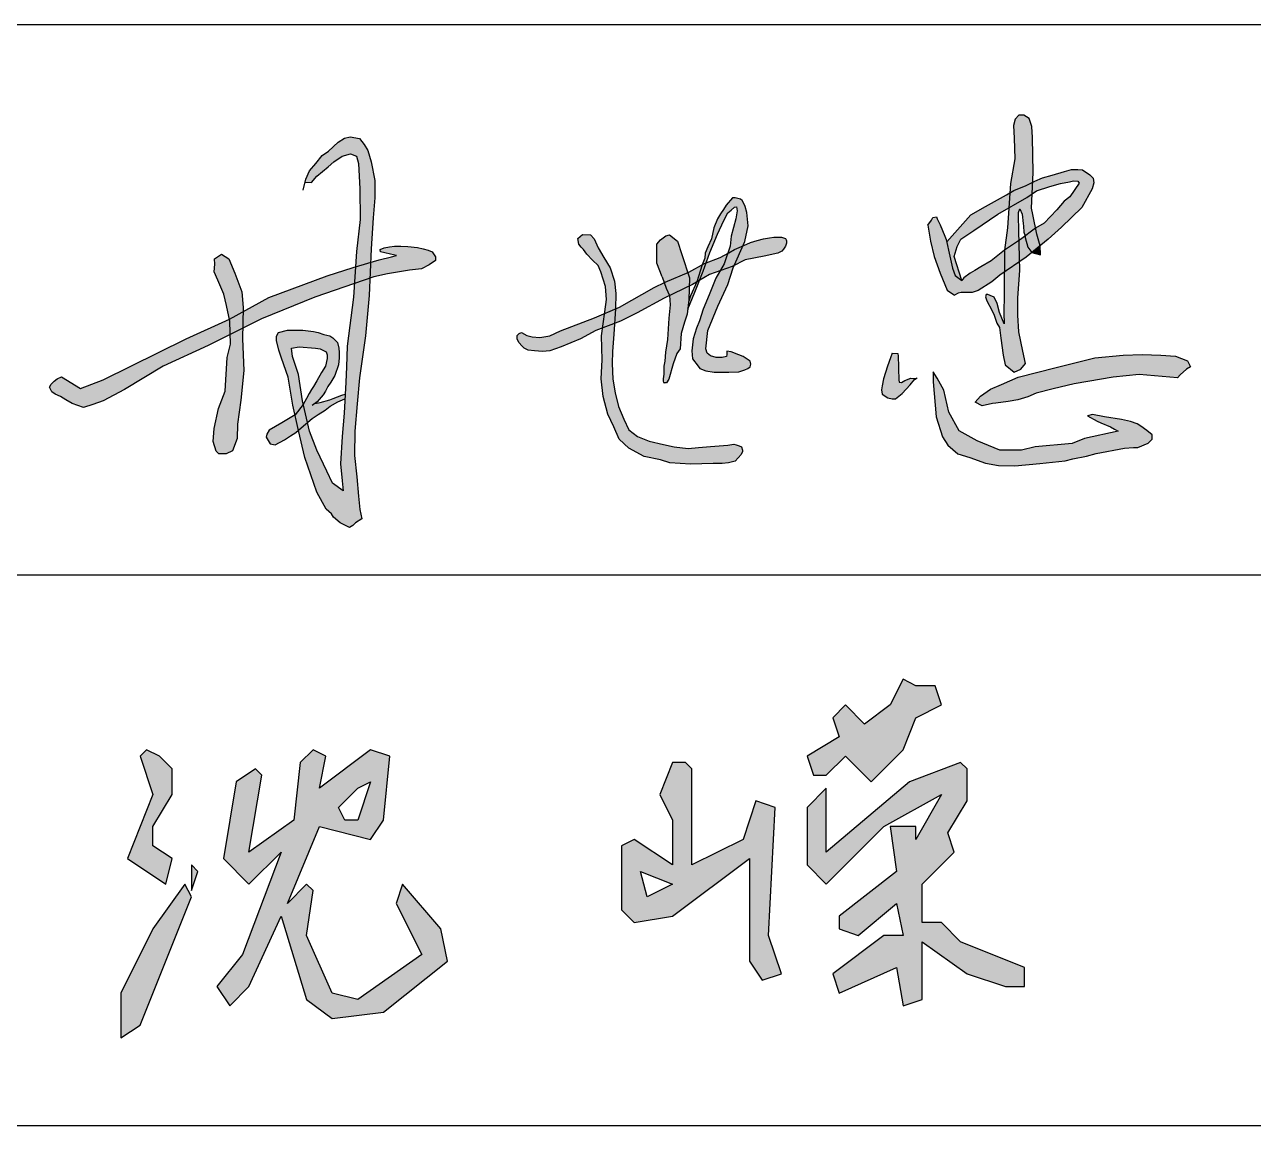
# Model space of a CAD drawing. Header units: millimetres. Extents: x 865974 to 875117, y 40174 to 44891.
# Drawn here: x 869482.63 to 869497.15, y 40213.08 to 40226.08 of the extents above; entities that cross this region are included whole.
import ezdxf

# ---------------------------------------------------------------- set-up
doc = ezdxf.new("R2010")
doc.units = ezdxf.units.MM
doc.header["$LTSCALE"] = 1000
doc.header["$MEASUREMENT"] = 0
doc.layers.add('HATCH', color=8, linetype='Continuous')

msp = doc.modelspace()

# ---------------------------------------------------------------- hatches: boundary and pattern name
at = {"linetype": 'Continuous'}
h = msp.add_hatch(color=256, dxfattribs=at)
h.paths.add_polyline_path([(869491.195, 40216.229), (869491.195, 40215.019), (869491.346, 40214.793), (869491.573, 40214.868), (869491.421, 40215.322), (869491.497, 40216.834), (869491.27, 40216.91), (869491.119, 40216.456), (869490.514, 40216.154), (869490.514, 40217.288), (869490.438, 40217.364), (869490.287, 40217.364), (869490.136, 40216.986), (869490.287, 40216.683), (869490.287, 40216.154), (869489.833, 40216.456), (869489.682, 40216.381), (869489.682, 40215.624), (869489.833, 40215.473), (869490.287, 40215.549)])
h.paths.add_polyline_path([(869490.287, 40215.927), (869489.985, 40215.776), (869489.909, 40216.078)], flags=16)
h.paths.add_polyline_path([(869493.01, 40217.515), (869493.161, 40217.893), (869493.463, 40218.044), (869493.388, 40218.271), (869493.161, 40218.271), (869493.01, 40218.347), (869492.858, 40218.044), (869492.556, 40217.818), (869492.329, 40218.044), (869492.178, 40217.893), (869492.253, 40217.666), (869491.875, 40217.439), (869491.951, 40217.213), (869492.102, 40217.213), (869492.329, 40217.439), (869492.631, 40217.137)])
h.paths.add_polyline_path([(869493.766, 40216.91), (869493.766, 40217.288), (869493.69, 40217.364), (869493.085, 40217.137), (869492.102, 40216.305), (869492.102, 40217.061), (869491.875, 40216.834), (869491.875, 40216.154), (869492.102, 40215.927), (869492.783, 40216.608), (869493.463, 40216.986), (869493.161, 40216.456), (869493.161, 40216.608), (869492.858, 40216.608), (869492.934, 40216.078), (869492.253, 40215.549), (869492.253, 40215.398), (869492.48, 40215.322), (869492.934, 40215.7), (869493.01, 40215.322), (869492.783, 40215.322), (869492.178, 40214.868), (869492.253, 40214.641), (869492.934, 40214.944), (869493.01, 40214.49), (869493.236, 40214.566), (869493.236, 40215.246), (869493.766, 40214.868), (869494.22, 40214.717), (869494.446, 40214.717), (869494.446, 40214.944), (869493.69, 40215.246), (869493.463, 40215.473), (869493.236, 40215.473), (869493.236, 40215.927), (869493.615, 40216.305), (869493.539, 40216.532)])
h = msp.add_hatch(color=256, dxfattribs=at)
h.paths.add_polyline_path([(869484.147, 40216.381), (869484.147, 40216.608), (869484.374, 40216.986), (869484.374, 40217.288), (869484.223, 40217.439), (869484.071, 40217.515), (869483.996, 40217.439), (869484.147, 40216.986), (869483.845, 40216.229), (869484.298, 40215.927), (869484.374, 40216.229)])
h.paths.add_polyline_path([(869484.676, 40216.078), (869484.601, 40216.154), (869484.601, 40215.851)])
h.paths.add_polyline_path([(869484.601, 40215.776), (869484.525, 40215.927), (869484.147, 40215.398), (869483.769, 40214.641), (869483.769, 40214.112), (869483.996, 40214.263)])
h.paths.add_polyline_path([(869486.113, 40216.608), (869486.718, 40216.456), (869486.87, 40216.683), (869486.945, 40217.439), (869486.718, 40217.515), (869486.113, 40217.061), (869486.189, 40217.439), (869486.038, 40217.515), (869485.886, 40217.364), (869485.811, 40216.683), (869485.281, 40216.305), (869485.433, 40217.213), (869485.357, 40217.288), (869485.13, 40217.137), (869484.979, 40216.229), (869485.281, 40215.927), (869485.66, 40216.305), (869485.206, 40215.095), (869484.903, 40214.717), (869485.055, 40214.49), (869485.281, 40214.717), (869485.66, 40215.549), (869485.962, 40214.566), (869486.265, 40214.339), (869486.87, 40214.414), (869487.626, 40215.019), (869487.55, 40215.398), (869487.096, 40215.927), (869487.021, 40215.7), (869487.323, 40215.095), (869486.567, 40214.566), (869486.265, 40214.641), (869485.962, 40215.322), (869486.038, 40215.851), (869485.962, 40215.927), (869485.735, 40215.7)])
h.paths.add_polyline_path([(869486.34, 40216.834), (869486.567, 40217.061), (869486.718, 40217.137), (869486.567, 40216.683), (869486.416, 40216.683)], flags=16)
at = {"layer": 'HATCH'}
for points in [[(869494.54, 40224.746), (869494.53, 40224.876), (869494.498, 40224.967), (869494.435, 40225.009), (869494.376, 40225.009), (869494.334, 40224.963), (869494.316, 40224.886), (869494.323, 40224.736), (869494.33, 40224.494), (869494.281, 40224.203), (869494.273, 40224.092), (869494.319, 40224.119), (869494.463, 40224.178), (869494.542, 40224.215), (869494.547, 40224.332)], [(869486.748, 40223.797), (869486.77, 40224.032), (869486.767, 40224.238), (869486.727, 40224.457), (869486.684, 40224.593), (869486.644, 40224.663), (869486.588, 40224.732), (869486.476, 40224.753), (869486.412, 40224.735), (869486.337, 40224.689), (869486.222, 40224.583), (869486.145, 40224.532), (869486.072, 40224.438), (869485.998, 40224.35), (869485.955, 40224.254), (869485.946, 40224.219), (869486.02, 40224.212), (869486.084, 40224.286), (869486.216, 40224.397), (869486.283, 40224.458), (869486.384, 40224.525), (869486.482, 40224.552), (869486.55, 40224.525), (869486.577, 40224.438), (869486.59, 40224.138), (869486.597, 40223.777), (869486.553, 40223.399), (869486.541, 40223.218), (869486.718, 40223.269), (869486.724, 40223.428)], [(869495.255, 40224.263), (869495.216, 40224.305), (869495.128, 40224.363), (869495.076, 40224.368), (869494.999, 40224.365), (869494.918, 40224.343), (869494.772, 40224.299), (869494.658, 40224.267), (869494.568, 40224.228), (869494.542, 40224.215), (869494.535, 40224.078), (869494.588, 40224.113), (869494.744, 40224.166), (869494.87, 40224.2), (869494.977, 40224.222), (869495.024, 40224.231), (869495.073, 40224.229), (869495.089, 40224.204), (869494.979, 40224.044), (869494.912, 40223.994), (869494.825, 40223.891), (869494.676, 40223.733), (869494.576, 40223.673), (869494.59, 40223.602), (869494.628, 40223.464), (869494.723, 40223.542), (869494.881, 40223.687), (869495.122, 40223.916), (869495.245, 40224.139), (869495.262, 40224.209)], [(869494.542, 40224.215), (869494.463, 40224.178), (869494.319, 40224.119), (869494.273, 40224.092), (869494.26, 40223.915), (869494.472, 40224.037), (869494.535, 40224.078)], [(869490.819, 40223.604), (869490.891, 40223.765), (869490.941, 40223.855), (869490.977, 40223.886), (869491.018, 40223.922), (869491.043, 40223.926), (869491.051, 40223.878), (869491.033, 40223.784), (869490.98, 40223.578), (869490.967, 40223.462), (869490.937, 40223.375), (869490.95, 40223.383), (869491.02, 40223.423), (869491.118, 40223.464), (869491.141, 40223.517), (869491.179, 40223.702), (869491.163, 40223.858), (869491.144, 40223.93), (869491.126, 40223.974), (869491.109, 40224), (869491.089, 40224.015), (869491.027, 40224.032), (869490.996, 40224.032), (869490.92, 40223.944), (869490.888, 40223.895), (869490.854, 40223.842), (869490.817, 40223.784), (869490.775, 40223.677), (869490.746, 40223.547), (869490.703, 40223.453), (869490.672, 40223.377), (869490.667, 40223.32), (869490.635, 40223.241), (869490.663, 40223.256), (869490.682, 40223.263), (869490.725, 40223.385)], [(869493.845, 40223.646), (869494.128, 40223.84), (869494.26, 40223.915), (869494.273, 40224.092), (869494.23, 40224.067), (869493.984, 40223.928), (869493.809, 40223.831), (869493.525, 40223.511), (869493.564, 40223.343), (869493.592, 40223.202), (869493.626, 40223.116), (869493.703, 40223.055), (869493.614, 40223.34), (869493.648, 40223.456), (869493.693, 40223.545)], [(869494.535, 40224.078), (869494.472, 40224.037), (869494.26, 40223.915), (869494.242, 40223.676), (869494.207, 40223.413), (869494.38, 40223.53), (869494.377, 40223.642), (869494.372, 40223.824), (869494.374, 40223.857), (869494.389, 40223.904), (869494.417, 40223.839), (869494.43, 40223.728), (869494.432, 40223.698), (869494.438, 40223.625), (869494.454, 40223.583), (869494.576, 40223.673), (869494.544, 40223.834), (869494.526, 40223.911)], [(869493.518, 40223.54), (869493.503, 40223.578), (869493.447, 40223.714), (869493.412, 40223.784), (869493.404, 40223.807), (869493.361, 40223.799), (869493.344, 40223.768), (869493.303, 40223.71), (869493.335, 40223.522), (869493.378, 40223.341), (869493.45, 40223.142), (869493.531, 40222.94), (869493.617, 40222.883), (869493.659, 40222.908), (869493.696, 40222.914), (869493.721, 40222.915), (869493.771, 40222.915), (869493.826, 40222.916), (869493.897, 40222.936), (869494.058, 40223.041), (869494.152, 40223.118), (869494.205, 40223.154), (869494.207, 40223.413), (869494.049, 40223.29), (869493.929, 40223.216), (869493.859, 40223.173), (869493.803, 40223.142), (869493.729, 40223.089), (869493.703, 40223.055), (869493.626, 40223.116), (869493.592, 40223.202), (869493.564, 40223.343)], [(869489.601, 40223.049), (869489.55, 40223.207), (869489.476, 40223.328), (869489.406, 40223.443), (869489.359, 40223.547), (869489.316, 40223.596), (869489.221, 40223.6), (869489.167, 40223.551), (869489.178, 40223.485), (869489.208, 40223.451), (869489.235, 40223.421), (869489.273, 40223.368), (869489.342, 40223.297), (869489.409, 40223.234), (869489.44, 40223.159), (869489.494, 40222.983), (869489.506, 40222.831), (869489.487, 40222.687), (869489.484, 40222.667), (869489.612, 40222.721), (869489.616, 40222.901)], [(869490.396, 40223.363), (869490.344, 40223.519), (869490.252, 40223.595), (869490.207, 40223.583), (869490.143, 40223.535), (869490.099, 40223.483), (869490.099, 40223.399), (869490.099, 40223.259), (869490.163, 40223.098), (869490.186, 40223.031), (869490.197, 40223.036), (869490.467, 40223.15)], [(869491.529, 40223.378), (869491.576, 40223.403), (869491.598, 40223.425), (869491.619, 40223.46), (869491.634, 40223.498), (869491.634, 40223.526), (869491.63, 40223.537), (869491.621, 40223.55), (869491.574, 40223.566), (869491.481, 40223.566), (869491.431, 40223.559), (869491.361, 40223.546), (869491.284, 40223.529), (869491.207, 40223.503), (869491.13, 40223.469), (869491.118, 40223.464), (869491.015, 40223.232), (869491.143, 40223.3), (869491.37, 40223.343)], [(869494.484, 40223.448), (869494.452, 40223.563), (869494.454, 40223.583), (869494.398, 40223.541), (869494.38, 40223.53), (869494.388, 40223.279), (869494.465, 40223.332), (869494.533, 40223.388)], [(869494.59, 40223.602), (869494.576, 40223.673), (869494.575, 40223.673), (869494.454, 40223.583), (869494.452, 40223.563), (869494.484, 40223.448), (869494.533, 40223.388), (869494.628, 40223.464)], [(869487.411, 40223.241), (869487.485, 40223.292), (869487.487, 40223.336), (869487.444, 40223.393), (869487.399, 40223.416), (869487.341, 40223.431), (869487.273, 40223.447), (869487.158, 40223.459), (869487.077, 40223.463), (869487.001, 40223.463), (869486.941, 40223.453), (869486.879, 40223.441), (869486.832, 40223.42), (869486.836, 40223.395), (869486.887, 40223.383), (869486.955, 40223.367), (869487.026, 40223.352), (869486.964, 40223.334), (869486.821, 40223.299), (869486.718, 40223.269), (869486.711, 40223.085), (869486.758, 40223.101), (869486.92, 40223.134), (869487.178, 40223.177), (869487.32, 40223.194)], [(869491.118, 40223.464), (869491.02, 40223.423), (869490.95, 40223.383), (869490.937, 40223.375), (869490.895, 40223.254), (869490.844, 40223.168), (869490.992, 40223.22), (869491.015, 40223.232)], [(869494.38, 40223.53), (869494.207, 40223.413), (869494.205, 40223.154), (869494.388, 40223.279)], [(869494.628, 40223.464), (869494.533, 40223.388), (869494.632, 40223.357)], [(869485.198, 40222.922), (869485.115, 40223.143), (869485.045, 40223.31), (869484.957, 40223.367), (869484.874, 40223.311), (869484.88, 40223.247), (869484.869, 40223.159), (869484.912, 40223.06), (869484.986, 40222.895), (869485.015, 40222.762), (869485.051, 40222.598), (869485.211, 40222.686), (869485.212, 40222.737)], [(869486.718, 40223.269), (869486.541, 40223.218), (869486.527, 40223.021), (869486.711, 40223.085)], [(869490.682, 40223.263), (869490.663, 40223.256), (869490.635, 40223.241), (869490.573, 40223.039), (869490.605, 40223.058), (869490.648, 40223.165)], [(869490.895, 40223.254), (869490.937, 40223.375), (869490.847, 40223.326), (869490.682, 40223.263), (869490.648, 40223.165), (869490.605, 40223.058), (869490.724, 40223.126), (869490.844, 40223.168)], [(869494.391, 40223.173), (869494.388, 40223.279), (869494.205, 40223.154), (869494.204, 40222.887), (869494.202, 40222.673), (869494.204, 40222.543), (869494.151, 40222.676), (869494.123, 40222.783), (869494.088, 40222.859), (869494.04, 40222.878), (869494.013, 40222.89), (869493.992, 40222.892), (869493.983, 40222.863), (869494, 40222.817), (869494.058, 40222.705), (869494.085, 40222.645), (869494.116, 40222.551), (869494.15, 40222.5), (869494.166, 40222.374), (869494.194, 40222.174), (869494.217, 40222.058), (869494.322, 40221.973), (869494.402, 40222.01), (869494.457, 40222.074), (869494.423, 40222.22), (869494.377, 40222.449), (869494.366, 40222.648), (869494.366, 40222.85)], [(869486.06, 40222.859), (869486.527, 40223.021), (869486.541, 40223.218), (869486.512, 40223.21), (869486.205, 40223.109), (869485.515, 40222.855), (869485.211, 40222.686), (869485.207, 40222.492), (869485.43, 40222.603)], [(869490.487, 40223.089), (869490.467, 40223.15), (869490.197, 40223.036), (869490.186, 40223.031), (869490.209, 40222.965), (869490.252, 40222.878), (869490.485, 40222.992)], [(869490.635, 40223.241), (869490.48, 40223.156), (869490.467, 40223.15), (869490.487, 40223.089), (869490.485, 40222.992), (869490.522, 40223.01), (869490.573, 40223.039)], [(869490.939, 40223.009), (869491.003, 40223.205), (869491.015, 40223.232), (869490.992, 40223.22), (869490.844, 40223.168), (869490.797, 40223.085), (869490.719, 40222.886), (869490.648, 40222.717), (869490.604, 40222.581), (869490.569, 40222.493), (869490.53, 40222.366), (869490.514, 40222.224), (869490.523, 40222.129), (869490.59, 40222.043), (869490.61, 40222.018), (869490.679, 40221.991), (869490.778, 40221.974), (869490.843, 40221.972), (869490.952, 40221.972), (869491.07, 40221.976), (869491.141, 40221.999), (869491.176, 40222.015), (869491.205, 40222.035), (869491.211, 40222.066), (869491.203, 40222.104), (869491.121, 40222.16), (869491.071, 40222.179), (869490.977, 40222.213), (869490.927, 40222.221), (869490.927, 40222.183), (869490.924, 40222.158), (869490.872, 40222.145), (869490.803, 40222.148), (869490.734, 40222.166), (869490.696, 40222.196), (869490.68, 40222.247), (869490.704, 40222.467), (869490.822, 40222.753)], [(869485.998, 40221.275), (869485.973, 40221.38), (869485.898, 40221.314), (869485.865, 40221.286), (869485.865, 40221.285), (869485.941, 40220.967), (869486.084, 40220.555), (869486.194, 40220.356), (869486.256, 40220.302), (869486.282, 40220.261), (869486.359, 40220.193), (869486.468, 40220.137), (869486.507, 40220.163), (869486.541, 40220.195), (869486.614, 40220.24), (869486.593, 40220.35), (869486.576, 40220.51), (869486.556, 40220.738), (869486.528, 40220.991), (869486.532, 40221.276), (869486.561, 40221.598), (869486.588, 40221.907), (869486.658, 40222.401), (869486.703, 40222.877), (869486.711, 40223.085), (869486.527, 40223.021), (869486.516, 40222.859), (869486.442, 40222.282), (869486.435, 40222.038), (869486.425, 40221.856), (869486.405, 40221.491), (869486.384, 40221.212), (869486.361, 40220.891), (869486.381, 40220.69), (869486.395, 40220.572), (869486.268, 40220.662), (869486.202, 40220.803), (869486.083, 40221.051)], [(869490.189, 40222.847), (869490.252, 40222.878), (869490.209, 40222.965), (869490.186, 40223.031), (869490.07, 40222.974), (869489.658, 40222.741), (869489.612, 40222.721), (869489.6, 40222.549), (869489.671, 40222.576), (869489.867, 40222.673)], [(869490.48, 40222.826), (869490.485, 40222.992), (869490.252, 40222.878), (869490.257, 40222.77), (869490.243, 40222.612), (869490.228, 40222.359), (869490.203, 40222.208), (869490.194, 40222.105), (869490.184, 40222.046), (869490.182, 40221.996), (869490.182, 40221.951), (869490.175, 40221.895), (869490.176, 40221.866), (869490.181, 40221.853), (869490.188, 40221.847), (869490.215, 40221.848), (869490.244, 40221.892), (869490.294, 40222.072), (869490.335, 40222.193), (869490.376, 40222.249), (869490.388, 40222.429), (869490.428, 40222.565), (869490.46, 40222.657)], [(869490.605, 40223.058), (869490.573, 40223.039), (869490.5, 40222.875), (869490.478, 40222.811), (869490.467, 40222.717), (869490.549, 40222.917)], [(869485.211, 40222.686), (869485.051, 40222.598), (869485.056, 40222.574), (869485.06, 40222.419), (869485.207, 40222.492)], [(869489.612, 40222.721), (869489.484, 40222.667), (869489.461, 40222.497), (869489.6, 40222.549)], [(869484.267, 40222.044), (869484.799, 40222.289), (869485.06, 40222.419), (869485.056, 40222.574), (869485.051, 40222.598), (869484.54, 40222.366), (869483.56, 40221.882), (869483.291, 40221.78), (869483.067, 40221.917), (869483.015, 40221.895), (869482.98, 40221.868), (869482.944, 40221.833), (869482.926, 40221.796), (869482.951, 40221.742), (869482.99, 40221.712), (869483.056, 40221.685), (869483.116, 40221.646), (869483.192, 40221.602), (869483.326, 40221.555), (869483.437, 40221.592), (869483.557, 40221.635), (869483.811, 40221.767)], [(869489.381, 40222.467), (869489.461, 40222.497), (869489.484, 40222.667), (869489.363, 40222.616), (869488.961, 40222.461), (869488.836, 40222.402), (869488.719, 40222.381), (869488.627, 40222.39), (869488.566, 40222.407), (869488.5, 40222.44), (869488.473, 40222.43), (869488.452, 40222.405), (869488.449, 40222.362), (869488.473, 40222.32), (869488.504, 40222.283), (869488.534, 40222.256), (869488.579, 40222.234), (869488.657, 40222.224), (869488.748, 40222.218), (869488.836, 40222.224), (869488.972, 40222.272), (869489.199, 40222.367)], [(869489.573, 40222.075), (869489.576, 40222.216), (869489.591, 40222.422), (869489.6, 40222.549), (869489.461, 40222.497), (869489.448, 40222.402), (869489.454, 40222.118), (869489.444, 40221.894), (869489.465, 40221.684), (869489.522, 40221.477), (869489.591, 40221.328), (869489.656, 40221.181), (869489.769, 40221.075), (869489.951, 40220.978), (869490.144, 40220.937), (869490.255, 40220.902), (869490.5, 40220.887), (869490.767, 40220.894), (869490.871, 40220.895), (869490.946, 40220.901), (869491.024, 40220.924), (869491.096, 40221), (869491.114, 40221.037), (869491.114, 40221.053), (869491.101, 40221.091), (869491.074, 40221.105), (869491.037, 40221.117), (869491.01, 40221.123), (869490.939, 40221.11), (869490.734, 40221.096), (869490.591, 40221.084), (869490.469, 40221.073), (869490.304, 40221.092), (869490.181, 40221.118), (869490.009, 40221.159), (869489.871, 40221.215), (869489.769, 40221.292), (869489.709, 40221.419), (869489.647, 40221.566), (869489.61, 40221.73), (869489.58, 40221.89)], [(869485.221, 40221.992), (869485.205, 40222.367), (869485.207, 40222.492), (869485.06, 40222.419), (869485.063, 40222.304), (869485.025, 40222.145), (869485, 40221.748), (869484.921, 40221.543), (869484.869, 40221.31), (869484.86, 40221.153), (869484.894, 40221.04), (869484.925, 40221.008), (869485.011, 40221.008), (869485.085, 40221.044), (869485.142, 40221.189), (869485.146, 40221.358), (869485.187, 40221.642)], [(869486.273, 40222.379), (869486.236, 40222.403), (869486.165, 40222.419), (869486.101, 40222.44), (869486.044, 40222.453), (869485.98, 40222.463), (869485.919, 40222.47), (869485.821, 40222.47), (869485.737, 40222.47), (869485.632, 40222.44), (869485.605, 40222.399), (869485.605, 40222.349), (869485.636, 40222.234), (869485.666, 40222.14), (869485.744, 40221.914), (869485.801, 40221.584), (869485.826, 40221.468), (869485.923, 40221.592), (869485.913, 40221.636), (869485.867, 40221.947), (869485.794, 40222.158), (869485.785, 40222.258), (869485.876, 40222.273), (869486.067, 40222.255), (869486.122, 40222.249), (869486.163, 40222.229), (869486.194, 40222.214), (869486.204, 40222.179), (869486.204, 40222.136), (869486.187, 40222.043), (869486.139, 40221.969), (869486.083, 40221.869), (869486.044, 40221.804), (869486.022, 40221.767), (869485.994, 40221.723), (869485.961, 40221.662), (869485.923, 40221.592), (869485.973, 40221.38), (869486.028, 40221.427), (869486.1, 40221.475), (869486.18, 40221.525), (869486.241, 40221.571), (869486.332, 40221.621), (869486.414, 40221.658), (869486.417, 40221.714), (869486.38, 40221.703), (869486.278, 40221.664), (869486.235, 40221.647), (869486.124, 40221.616), (869486.059, 40221.602), (869486.088, 40221.624), (869486.159, 40221.705), (869486.185, 40221.749), (869486.212, 40221.803), (869486.25, 40221.857), (869486.297, 40221.934), (869486.341, 40222.059), (869486.347, 40222.143), (869486.347, 40222.207), (869486.344, 40222.258), (869486.327, 40222.322)], [(869493.093, 40221.825), (869493.143, 40221.886), (869493.16, 40221.897), (869493.103, 40221.901), (869493.03, 40221.876), (869492.99, 40221.851), (869492.962, 40221.856), (869492.959, 40221.883), (869492.959, 40221.921), (869492.954, 40221.979), (869492.954, 40222.021), (869492.954, 40222.081), (869492.952, 40222.117), (869492.952, 40222.162), (869492.947, 40222.192), (869492.882, 40222.197), (869492.861, 40222.144), (869492.824, 40222.044), (869492.779, 40221.893), (869492.764, 40221.813), (869492.753, 40221.765), (869492.761, 40221.715), (869492.829, 40221.672), (869492.879, 40221.657), (869492.919, 40221.66), (869493, 40221.723)], [(869494.782, 40221.778), (869495.031, 40221.834), (869495.194, 40221.865), (869495.492, 40221.916), (869495.798, 40221.946), (869496.251, 40221.908), (869496.284, 40221.941), (869496.358, 40222.01), (869496.404, 40222.038), (869496.37, 40222.109), (869496.23, 40222.162), (869496.055, 40222.175), (869495.833, 40222.18), (869495.61, 40222.173), (869495.275, 40222.142), (869494.993, 40222.073), (869494.82, 40222.03), (869494.369, 40221.913), (869494.173, 40221.829), (869494.041, 40221.773), (869493.924, 40221.689), (869493.86, 40221.618), (869493.944, 40221.577), (869494.066, 40221.605), (869494.107, 40221.608), (869494.252, 40221.628), (869494.364, 40221.646), (869494.484, 40221.681), (869494.581, 40221.727)], [(869493.491, 40221.762), (869493.414, 40221.902), (869493.364, 40221.976), (869493.366, 40221.858), (869493.401, 40221.446), (869493.477, 40221.21), (869493.537, 40221.112), (869493.658, 40221.007), (869493.798, 40220.966), (869493.984, 40220.898), (869494.139, 40220.871), (869494.329, 40220.869), (869494.625, 40220.894), (869494.926, 40220.928), (869495.015, 40220.948), (869495.178, 40220.982), (869495.291, 40221.012), (869495.626, 40221.075), (869495.733, 40221.083), (869495.784, 40221.083), (869495.905, 40221.136), (869495.951, 40221.184), (869495.953, 40221.232), (869495.89, 40221.283), (869495.82, 40221.337), (869495.774, 40221.365), (869495.697, 40221.392), (869495.59, 40221.414), (869495.39, 40221.446), (869495.248, 40221.472), (869495.187, 40221.458), (869495.302, 40221.394), (869495.346, 40221.375), (869495.459, 40221.329), (869495.507, 40221.299), (869495.552, 40221.277), (869495.152, 40221.19), (869495.006, 40221.131), (869494.571, 40221.091), (869494.409, 40221.052), (869494.153, 40221.052), (869493.884, 40221.162), (869493.671, 40221.281), (869493.549, 40221.502)], [(869485.923, 40221.592), (869485.826, 40221.468), (869485.865, 40221.286), (869485.898, 40221.314), (869485.973, 40221.38)], [(869485.865, 40221.286), (869485.826, 40221.468), (869485.67, 40221.373), (869485.522, 40221.288), (869485.493, 40221.243), (869485.485, 40221.206), (869485.53, 40221.128), (869485.591, 40221.117), (869485.7, 40221.175), (869485.774, 40221.221), (869485.835, 40221.26)]]:
    msp.add_hatch(color=256, dxfattribs=at).paths.add_polyline_path(points)

# ---------------------------------------------------------------- linework, layer by layer
for p, q in [((869465.031, 40226.078), (869575.031, 40226.078)), ((869465.031, 40219.578), (869520.031, 40219.578)), ((869465.031, 40213.078), (869520.031, 40213.078))]:
    msp.add_line(p, q)
for points in [[(869494.452, 40223.563), (869494.484, 40223.448), (869494.533, 40223.388), (869494.632, 40223.357), (869494.628, 40223.464), (869494.59, 40223.602), (869494.544, 40223.834), (869494.526, 40223.911), (869494.547, 40224.332), (869494.54, 40224.746), (869494.53, 40224.876), (869494.498, 40224.967), (869494.435, 40225.009), (869494.376, 40225.009), (869494.334, 40224.963), (869494.316, 40224.886), (869494.323, 40224.736), (869494.33, 40224.494), (869494.281, 40224.203), (869494.242, 40223.676), (869494.207, 40223.413), (869494.204, 40222.887), (869494.202, 40222.673), (869494.204, 40222.543), (869494.151, 40222.676), (869494.123, 40222.783), (869494.088, 40222.859)], [(869485.923, 40224.121), (869485.955, 40224.254), (869485.998, 40224.35), (869486.072, 40224.438), (869486.145, 40224.532), (869486.222, 40224.583), (869486.337, 40224.689), (869486.412, 40224.735), (869486.476, 40224.753), (869486.588, 40224.732), (869486.644, 40224.663), (869486.684, 40224.593), (869486.727, 40224.457), (869486.767, 40224.238), (869486.77, 40224.032), (869486.748, 40223.797), (869486.724, 40223.428), (869486.703, 40222.877), (869486.658, 40222.401), (869486.588, 40221.907), (869486.561, 40221.598), (869486.532, 40221.276), (869486.528, 40220.991), (869486.556, 40220.738), (869486.576, 40220.51), (869486.593, 40220.35), (869486.614, 40220.24), (869486.541, 40220.195), (869486.507, 40220.163), (869486.468, 40220.137), (869486.359, 40220.193), (869486.282, 40220.261), (869486.256, 40220.302), (869486.194, 40220.356), (869486.084, 40220.555), (869485.941, 40220.967), (869485.865, 40221.285), (869485.801, 40221.584), (869485.744, 40221.914), (869485.666, 40222.14), (869485.636, 40222.234), (869485.605, 40222.349), (869485.605, 40222.399), (869485.632, 40222.44), (869485.632, 40222.44), (869485.737, 40222.47), (869485.821, 40222.47), (869485.821, 40222.47), (869485.919, 40222.47), (869485.98, 40222.463), (869486.044, 40222.453), (869486.101, 40222.44), (869486.165, 40222.419), (869486.236, 40222.403), (869486.273, 40222.379), (869486.327, 40222.322), (869486.344, 40222.258), (869486.347, 40222.207), (869486.347, 40222.143), (869486.341, 40222.059), (869486.297, 40221.934), (869486.25, 40221.857), (869486.212, 40221.803), (869486.185, 40221.749), (869486.159, 40221.705), (869486.159, 40221.705), (869486.088, 40221.624), (869486.03, 40221.58)], [(869485.946, 40224.219), (869486.02, 40224.212), (869486.02, 40224.212), (869486.084, 40224.286), (869486.216, 40224.397), (869486.283, 40224.458), (869486.384, 40224.525), (869486.482, 40224.552), (869486.482, 40224.552), (869486.55, 40224.525), (869486.577, 40224.438), (869486.59, 40224.138), (869486.597, 40223.777), (869486.553, 40223.399), (869486.516, 40222.859), (869486.442, 40222.282), (869486.435, 40222.038), (869486.425, 40221.856), (869486.405, 40221.491), (869486.384, 40221.212), (869486.361, 40220.891), (869486.381, 40220.69), (869486.395, 40220.572), (869486.395, 40220.572), (869486.268, 40220.662), (869486.202, 40220.803), (869486.083, 40221.051), (869485.998, 40221.275), (869485.913, 40221.636), (869485.867, 40221.947), (869485.794, 40222.158), (869485.785, 40222.258), (869485.785, 40222.258), (869485.876, 40222.273), (869486.067, 40222.255), (869486.067, 40222.255), (869486.122, 40222.249), (869486.163, 40222.229), (869486.194, 40222.214), (869486.204, 40222.179), (869486.204, 40222.136), (869486.187, 40222.043), (869486.139, 40221.969), (869486.083, 40221.869), (869486.044, 40221.804), (869486.022, 40221.767), (869485.994, 40221.723), (869485.961, 40221.662), (869485.923, 40221.592), (869485.826, 40221.468), (869485.67, 40221.373), (869485.522, 40221.288), (869485.493, 40221.243), (869485.485, 40221.206), (869485.53, 40221.128), (869485.591, 40221.117), (869485.7, 40221.175), (869485.774, 40221.221), (869485.835, 40221.26), (869485.898, 40221.314), (869486.028, 40221.427), (869486.1, 40221.475), (869486.18, 40221.525), (869486.241, 40221.571), (869486.332, 40221.621), (869486.414, 40221.658)], [(869493.525, 40223.511), (869493.809, 40223.831), (869493.984, 40223.928), (869494.23, 40224.067), (869494.319, 40224.119), (869494.463, 40224.178), (869494.568, 40224.228), (869494.658, 40224.267), (869494.772, 40224.299), (869494.918, 40224.343), (869494.999, 40224.365), (869495.076, 40224.368), (869495.128, 40224.363), (869495.216, 40224.305), (869495.255, 40224.263), (869495.262, 40224.209), (869495.245, 40224.139), (869495.122, 40223.916), (869494.881, 40223.687), (869494.723, 40223.542), (869494.465, 40223.332), (869494.152, 40223.118), (869494.058, 40223.041), (869493.897, 40222.936), (869493.826, 40222.916), (869493.771, 40222.915), (869493.721, 40222.915), (869493.696, 40222.914), (869493.659, 40222.908), (869493.617, 40222.883)], [(869493.303, 40223.71), (869493.344, 40223.768), (869493.361, 40223.799), (869493.361, 40223.799), (869493.404, 40223.807), (869493.412, 40223.784), (869493.447, 40223.714), (869493.503, 40223.578), (869493.518, 40223.54), (869493.564, 40223.343), (869493.592, 40223.202), (869493.626, 40223.116), (869493.703, 40223.055), (869493.614, 40223.34), (869493.648, 40223.456), (869493.693, 40223.545), (869493.845, 40223.646), (869494.128, 40223.84), (869494.472, 40224.037), (869494.588, 40224.113), (869494.744, 40224.166), (869494.87, 40224.2), (869494.977, 40224.222), (869495.024, 40224.231), (869495.073, 40224.229), (869495.089, 40224.204), (869494.979, 40224.044), (869494.912, 40223.994), (869494.825, 40223.891), (869494.676, 40223.733), (869494.575, 40223.673), (869494.398, 40223.541), (869494.207, 40223.413), (869494.049, 40223.29), (869493.929, 40223.216), (869493.859, 40223.173), (869493.803, 40223.142), (869493.729, 40223.089), (869493.703, 40223.055)], [(869490.467, 40222.717), (869490.549, 40222.917), (869490.648, 40223.165), (869490.725, 40223.385), (869490.819, 40223.604), (869490.891, 40223.765), (869490.941, 40223.855), (869490.977, 40223.886), (869491.018, 40223.922), (869491.043, 40223.926), (869491.051, 40223.878), (869491.033, 40223.784), (869490.98, 40223.578), (869490.967, 40223.462), (869490.895, 40223.254), (869490.797, 40223.085), (869490.719, 40222.886), (869490.648, 40222.717), (869490.604, 40222.581), (869490.569, 40222.493), (869490.53, 40222.366), (869490.514, 40222.224), (869490.523, 40222.129), (869490.59, 40222.043), (869490.61, 40222.018), (869490.679, 40221.991), (869490.778, 40221.974), (869490.843, 40221.972), (869490.952, 40221.972), (869491.07, 40221.976), (869491.141, 40221.999), (869491.176, 40222.015), (869491.205, 40222.035), (869491.211, 40222.066), (869491.203, 40222.104), (869491.121, 40222.16), (869491.071, 40222.179), (869490.977, 40222.213), (869490.927, 40222.221), (869490.927, 40222.183), (869490.924, 40222.158), (869490.872, 40222.145), (869490.803, 40222.148), (869490.734, 40222.166), (869490.696, 40222.196), (869490.68, 40222.247), (869490.704, 40222.467), (869490.822, 40222.753), (869490.939, 40223.009), (869491.003, 40223.205), (869491.141, 40223.517), (869491.179, 40223.702), (869491.163, 40223.858), (869491.144, 40223.93), (869491.126, 40223.974), (869491.109, 40224), (869491.089, 40224.015), (869491.027, 40224.032), (869490.996, 40224.032), (869490.92, 40223.944), (869490.888, 40223.895), (869490.854, 40223.842), (869490.817, 40223.784), (869490.775, 40223.677), (869490.746, 40223.547), (869490.703, 40223.453), (869490.672, 40223.377), (869490.667, 40223.32)], [(869494.088, 40222.859), (869494.04, 40222.878), (869494.013, 40222.89), (869493.992, 40222.892), (869493.983, 40222.863), (869494, 40222.817), (869494.058, 40222.705), (869494.085, 40222.645), (869494.116, 40222.551), (869494.15, 40222.5), (869494.166, 40222.374), (869494.194, 40222.174), (869494.217, 40222.058), (869494.322, 40221.973), (869494.402, 40222.01), (869494.457, 40222.074), (869494.457, 40222.074), (869494.423, 40222.22), (869494.377, 40222.449), (869494.366, 40222.648), (869494.366, 40222.85), (869494.391, 40223.173), (869494.377, 40223.642), (869494.372, 40223.824), (869494.374, 40223.857), (869494.389, 40223.904), (869494.389, 40223.904), (869494.417, 40223.839), (869494.43, 40223.728), (869494.432, 40223.698), (869494.438, 40223.625), (869494.454, 40223.583), (869494.452, 40223.563)], [(869493.303, 40223.71), (869493.335, 40223.522), (869493.378, 40223.341), (869493.45, 40223.142), (869493.531, 40222.94), (869493.617, 40222.883)], [(869491.621, 40223.55), (869491.63, 40223.537), (869491.634, 40223.526), (869491.634, 40223.498), (869491.619, 40223.46), (869491.598, 40223.425), (869491.576, 40223.403), (869491.529, 40223.378), (869491.37, 40223.343), (869491.143, 40223.3), (869490.992, 40223.22), (869490.724, 40223.126), (869490.522, 40223.01), (869490.189, 40222.847), (869489.867, 40222.673), (869489.671, 40222.576), (869489.381, 40222.467), (869489.199, 40222.367), (869488.972, 40222.272), (869488.836, 40222.224), (869488.748, 40222.218), (869488.657, 40222.224), (869488.579, 40222.234), (869488.534, 40222.256), (869488.504, 40222.283), (869488.473, 40222.32), (869488.449, 40222.362), (869488.452, 40222.405), (869488.473, 40222.43), (869488.5, 40222.44)], [(869488.5, 40222.44), (869488.566, 40222.407), (869488.627, 40222.39), (869488.719, 40222.381), (869488.836, 40222.402), (869488.961, 40222.461), (869489.363, 40222.616), (869489.658, 40222.741), (869490.07, 40222.974), (869490.197, 40223.036), (869490.48, 40223.156), (869490.663, 40223.256), (869490.847, 40223.326), (869490.95, 40223.383), (869491.02, 40223.423), (869491.13, 40223.469), (869491.207, 40223.503), (869491.284, 40223.529), (869491.361, 40223.546), (869491.431, 40223.559), (869491.481, 40223.566), (869491.574, 40223.566), (869491.574, 40223.566), (869491.621, 40223.55)], [(869489.178, 40223.485), (869489.167, 40223.551), (869489.221, 40223.6), (869489.316, 40223.596), (869489.359, 40223.547), (869489.406, 40223.443), (869489.476, 40223.328), (869489.55, 40223.207), (869489.601, 40223.049), (869489.616, 40222.901), (869489.612, 40222.721), (869489.591, 40222.422), (869489.576, 40222.216), (869489.573, 40222.075), (869489.58, 40221.89), (869489.61, 40221.73), (869489.647, 40221.566), (869489.709, 40221.419), (869489.769, 40221.292), (869489.871, 40221.215), (869490.009, 40221.159), (869490.181, 40221.118), (869490.304, 40221.092), (869490.469, 40221.073), (869490.591, 40221.084), (869490.734, 40221.096), (869490.939, 40221.11), (869491.01, 40221.123), (869491.037, 40221.117), (869491.074, 40221.105), (869491.101, 40221.091), (869491.114, 40221.053), (869491.114, 40221.037), (869491.096, 40221), (869491.024, 40220.924), (869490.946, 40220.901), (869490.871, 40220.895), (869490.767, 40220.894), (869490.5, 40220.887), (869490.255, 40220.902), (869490.144, 40220.937), (869489.951, 40220.978), (869489.769, 40221.075), (869489.656, 40221.181), (869489.591, 40221.328), (869489.522, 40221.477), (869489.465, 40221.684), (869489.444, 40221.894), (869489.454, 40222.118), (869489.448, 40222.402), (869489.487, 40222.687), (869489.506, 40222.831), (869489.494, 40222.983), (869489.44, 40223.159), (869489.409, 40223.234), (869489.342, 40223.297), (869489.273, 40223.368), (869489.235, 40223.421), (869489.208, 40223.451), (869489.178, 40223.485)], [(869490.163, 40223.098), (869490.099, 40223.259), (869490.099, 40223.399), (869490.099, 40223.483), (869490.143, 40223.535), (869490.207, 40223.583), (869490.252, 40223.595), (869490.344, 40223.519), (869490.396, 40223.363), (869490.487, 40223.089), (869490.48, 40222.826), (869490.46, 40222.657), (869490.428, 40222.565), (869490.388, 40222.429), (869490.376, 40222.249), (869490.335, 40222.193), (869490.294, 40222.072), (869490.244, 40221.892), (869490.215, 40221.848), (869490.188, 40221.847)], [(869483.067, 40221.917), (869483.291, 40221.78), (869483.56, 40221.882), (869484.54, 40222.366), (869485.051, 40222.598), (869485.515, 40222.855), (869486.205, 40223.109), (869486.512, 40223.21), (869486.821, 40223.299), (869486.964, 40223.334), (869487.026, 40223.352), (869486.955, 40223.367), (869486.887, 40223.383), (869486.836, 40223.395), (869486.836, 40223.395), (869486.832, 40223.42), (869486.879, 40223.441), (869486.941, 40223.453), (869487.001, 40223.463), (869487.077, 40223.463), (869487.158, 40223.459), (869487.273, 40223.447), (869487.341, 40223.431), (869487.399, 40223.416), (869487.444, 40223.393), (869487.487, 40223.336), (869487.485, 40223.292), (869487.411, 40223.241), (869487.32, 40223.194), (869487.178, 40223.177), (869486.92, 40223.134), (869486.758, 40223.101), (869486.06, 40222.859), (869485.43, 40222.603), (869484.799, 40222.289), (869484.267, 40222.044), (869483.811, 40221.767), (869483.557, 40221.635), (869483.437, 40221.592), (869483.326, 40221.555), (869483.192, 40221.602), (869483.116, 40221.646), (869483.056, 40221.685), (869482.99, 40221.712), (869482.951, 40221.742), (869482.926, 40221.796), (869482.944, 40221.833), (869482.98, 40221.868), (869483.015, 40221.895), (869483.067, 40221.917)], [(869484.874, 40223.311), (869484.957, 40223.367), (869485.045, 40223.31), (869485.115, 40223.143), (869485.198, 40222.922), (869485.212, 40222.737), (869485.205, 40222.367), (869485.221, 40221.992), (869485.187, 40221.642), (869485.146, 40221.358), (869485.142, 40221.189), (869485.085, 40221.044), (869485.011, 40221.008), (869484.925, 40221.008), (869484.894, 40221.04), (869484.86, 40221.153), (869484.869, 40221.31), (869484.921, 40221.543), (869485, 40221.748), (869485.025, 40222.145), (869485.063, 40222.304), (869485.056, 40222.574), (869485.015, 40222.762), (869484.986, 40222.895), (869484.912, 40223.06), (869484.869, 40223.159), (869484.88, 40223.247), (869484.874, 40223.311)], [(869490.667, 40223.32), (869490.635, 40223.241), (869490.573, 40223.039), (869490.5, 40222.875), (869490.478, 40222.811)], [(869490.163, 40223.098), (869490.209, 40222.965), (869490.252, 40222.878), (869490.257, 40222.77), (869490.243, 40222.612), (869490.228, 40222.359), (869490.203, 40222.208), (869490.194, 40222.105), (869490.184, 40222.046), (869490.182, 40221.996), (869490.182, 40221.951), (869490.175, 40221.895), (869490.176, 40221.866)], [(869492.882, 40222.197), (869492.861, 40222.144), (869492.824, 40222.044), (869492.779, 40221.893), (869492.764, 40221.813), (869492.753, 40221.765), (869492.761, 40221.715), (869492.761, 40221.715), (869492.829, 40221.672), (869492.879, 40221.657), (869492.919, 40221.66), (869493, 40221.723), (869493.093, 40221.825), (869493.143, 40221.886), (869493.178, 40221.908)], [(869492.882, 40222.197), (869492.947, 40222.192), (869492.952, 40222.162), (869492.952, 40222.117), (869492.954, 40222.081), (869492.954, 40222.021), (869492.954, 40221.979), (869492.959, 40221.921), (869492.959, 40221.883), (869492.962, 40221.856), (869492.962, 40221.856), (869492.99, 40221.851), (869493.03, 40221.876), (869493.103, 40221.901), (869493.103, 40221.901), (869493.16, 40221.897)], [(869493.924, 40221.689), (869494.041, 40221.773), (869494.173, 40221.829), (869494.369, 40221.913), (869494.82, 40222.03), (869494.993, 40222.073), (869495.275, 40222.142), (869495.61, 40222.173), (869495.833, 40222.18), (869496.055, 40222.175), (869496.23, 40222.162), (869496.37, 40222.109), (869496.37, 40222.109), (869496.404, 40222.038), (869496.358, 40222.01), (869496.284, 40221.941), (869496.251, 40221.908), (869496.251, 40221.908), (869495.798, 40221.946), (869495.492, 40221.916), (869495.194, 40221.865), (869495.031, 40221.834), (869494.782, 40221.778), (869494.581, 40221.727), (869494.484, 40221.681), (869494.364, 40221.646), (869494.252, 40221.628), (869494.107, 40221.608), (869494.066, 40221.605), (869493.944, 40221.577), (869493.86, 40221.618), (869493.924, 40221.689), (869493.924, 40221.689)], [(869493.364, 40221.976), (869493.366, 40221.858), (869493.401, 40221.446), (869493.477, 40221.21), (869493.537, 40221.112), (869493.658, 40221.007), (869493.798, 40220.966), (869493.984, 40220.898), (869494.139, 40220.871), (869494.329, 40220.869), (869494.625, 40220.894), (869494.926, 40220.928), (869495.015, 40220.948), (869495.178, 40220.982), (869495.291, 40221.012), (869495.626, 40221.075), (869495.733, 40221.083), (869495.784, 40221.083), (869495.905, 40221.136), (869495.951, 40221.184), (869495.953, 40221.232), (869495.89, 40221.283), (869495.82, 40221.337), (869495.774, 40221.365), (869495.697, 40221.392), (869495.59, 40221.414), (869495.39, 40221.446), (869495.248, 40221.472), (869495.187, 40221.458), (869495.187, 40221.458), (869495.187, 40221.458), (869495.302, 40221.394), (869495.346, 40221.375), (869495.459, 40221.329), (869495.507, 40221.299), (869495.552, 40221.277), (869495.152, 40221.19), (869495.006, 40221.131), (869494.571, 40221.091), (869494.409, 40221.052), (869494.153, 40221.052), (869493.884, 40221.162), (869493.671, 40221.281), (869493.549, 40221.502), (869493.491, 40221.762), (869493.414, 40221.902), (869493.364, 40221.976)], [(869490.176, 40221.866), (869490.181, 40221.853), (869490.188, 40221.847)], [(869486.059, 40221.602), (869486.059, 40221.602), (869486.124, 40221.616), (869486.235, 40221.647), (869486.278, 40221.664), (869486.38, 40221.703), (869486.417, 40221.714)]]:
    msp.add_lwpolyline(points)
at = {"linetype": 'Continuous', "elevation": 2318108.623}
for points in [[(869493.161, 40218.271), (869493.01, 40218.347), (869492.858, 40218.044), (869492.556, 40217.818), (869492.329, 40218.044), (869492.178, 40217.893), (869492.253, 40217.666), (869491.875, 40217.439), (869491.951, 40217.213), (869492.102, 40217.213), (869492.329, 40217.439), (869492.631, 40217.137), (869493.01, 40217.515), (869493.161, 40217.893), (869493.463, 40218.044), (869493.388, 40218.271), (869493.161, 40218.271)], [(869484.223, 40217.439), (869484.071, 40217.515), (869483.996, 40217.439), (869484.147, 40216.986), (869483.845, 40216.229), (869484.298, 40215.927), (869484.374, 40216.229), (869484.147, 40216.381), (869484.147, 40216.608), (869484.374, 40216.986), (869484.374, 40217.288), (869484.223, 40217.439)], [(869486.189, 40217.439), (869486.038, 40217.515), (869485.886, 40217.364), (869485.811, 40216.683), (869485.281, 40216.305), (869485.433, 40217.213), (869485.357, 40217.288), (869485.13, 40217.137), (869484.979, 40216.229), (869485.281, 40215.927), (869485.66, 40216.305), (869485.206, 40215.095), (869484.903, 40214.717), (869485.055, 40214.49), (869485.281, 40214.717), (869485.66, 40215.549), (869485.962, 40214.566), (869486.265, 40214.339), (869486.87, 40214.414), (869487.626, 40215.019), (869487.55, 40215.398), (869487.096, 40215.927), (869487.021, 40215.7), (869487.323, 40215.095), (869486.567, 40214.566), (869486.265, 40214.641), (869485.962, 40215.322), (869486.038, 40215.851), (869485.962, 40215.927), (869485.735, 40215.7), (869486.113, 40216.608), (869486.718, 40216.456), (869486.87, 40216.683), (869486.945, 40217.439), (869486.718, 40217.515), (869486.113, 40217.061), (869486.189, 40217.439)], [(869490.514, 40217.288), (869490.438, 40217.364), (869490.287, 40217.364), (869490.136, 40216.986), (869490.287, 40216.683), (869490.287, 40216.154), (869489.833, 40216.456), (869489.682, 40216.381), (869489.682, 40215.624), (869489.833, 40215.473), (869490.287, 40215.549), (869491.195, 40216.229), (869491.195, 40215.019), (869491.346, 40214.793), (869491.573, 40214.868), (869491.421, 40215.322), (869491.497, 40216.834), (869491.27, 40216.91), (869491.119, 40216.456), (869490.514, 40216.154), (869490.514, 40217.288)], [(869493.766, 40217.288), (869493.69, 40217.364), (869493.085, 40217.137), (869492.102, 40216.305), (869492.102, 40217.061), (869491.875, 40216.834), (869491.875, 40216.154), (869492.102, 40215.927), (869492.783, 40216.608), (869493.463, 40216.986), (869493.161, 40216.456), (869493.161, 40216.608), (869492.858, 40216.608), (869492.934, 40216.078), (869492.253, 40215.549), (869492.253, 40215.398), (869492.48, 40215.322), (869492.934, 40215.7), (869493.01, 40215.322), (869492.783, 40215.322), (869492.178, 40214.868), (869492.253, 40214.641), (869492.934, 40214.944), (869493.01, 40214.49), (869493.236, 40214.566), (869493.236, 40215.246), (869493.766, 40214.868), (869494.22, 40214.717), (869494.446, 40214.717), (869494.446, 40214.944), (869493.69, 40215.246), (869493.463, 40215.473), (869493.236, 40215.473), (869493.236, 40215.927), (869493.615, 40216.305), (869493.539, 40216.532), (869493.766, 40216.91), (869493.766, 40217.288)], [(869486.567, 40217.061), (869486.718, 40217.137), (869486.567, 40216.683), (869486.416, 40216.683), (869486.34, 40216.834), (869486.567, 40217.061)], [(869484.676, 40216.078), (869484.601, 40216.154), (869484.601, 40215.851), (869484.676, 40216.078)], [(869489.909, 40216.078), (869490.287, 40215.927), (869489.985, 40215.776), (869489.909, 40216.078)], [(869484.601, 40215.776), (869484.525, 40215.927), (869484.147, 40215.398), (869483.769, 40214.641), (869483.769, 40214.112), (869483.996, 40214.263), (869484.601, 40215.776)]]:
    msp.add_lwpolyline(points, dxfattribs=at)

doc.saveas('drawing.dxf')
